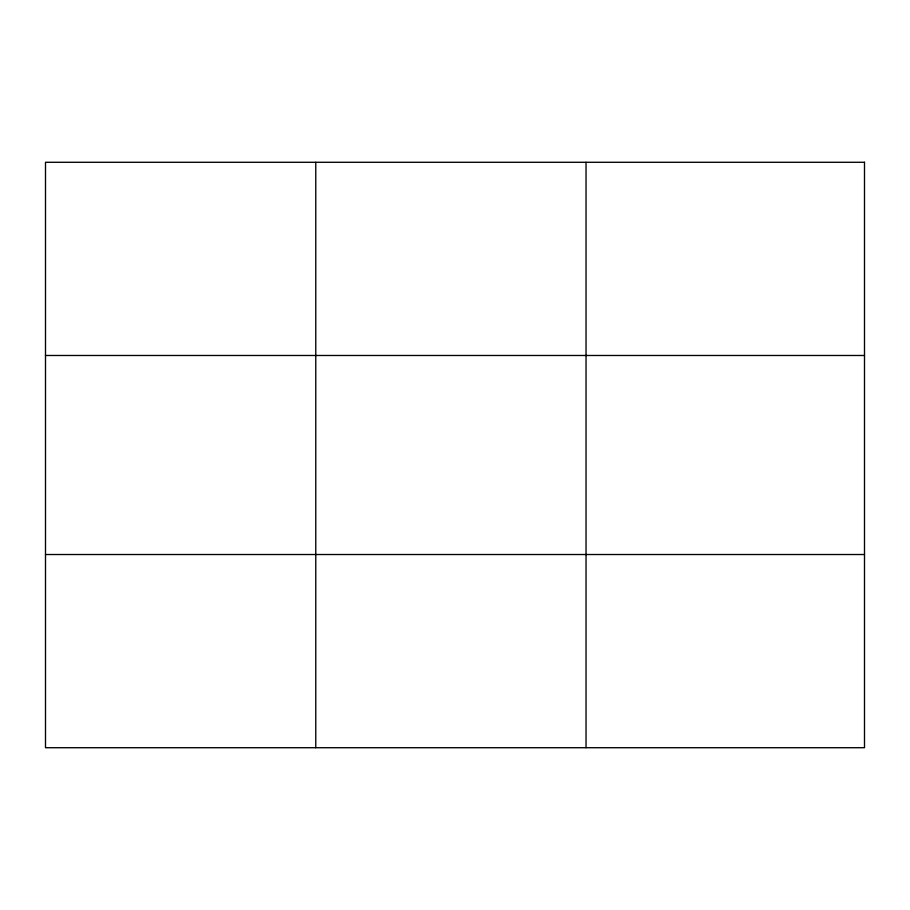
<?xml version="1.0" encoding="UTF-8"?>
<svg xmlns="http://www.w3.org/2000/svg" width="910" height="910" viewBox="0 0 910 910"><rect width="100%" height="100%" fill="white"/><g stroke="black" fill="none" stroke-linecap="round" stroke-linejoin="round"><path stroke-width="1.36" d="M315.77 162.287L315.77 747.713M586.04 162.287L586.04 747.713M45.5 355.48L864.5 355.48M45.5 554.52L864.5 554.52M864.5 162.287L864.5 747.713L45.5 747.713L45.5 162.287L864.5 162.287"/></g></svg>
